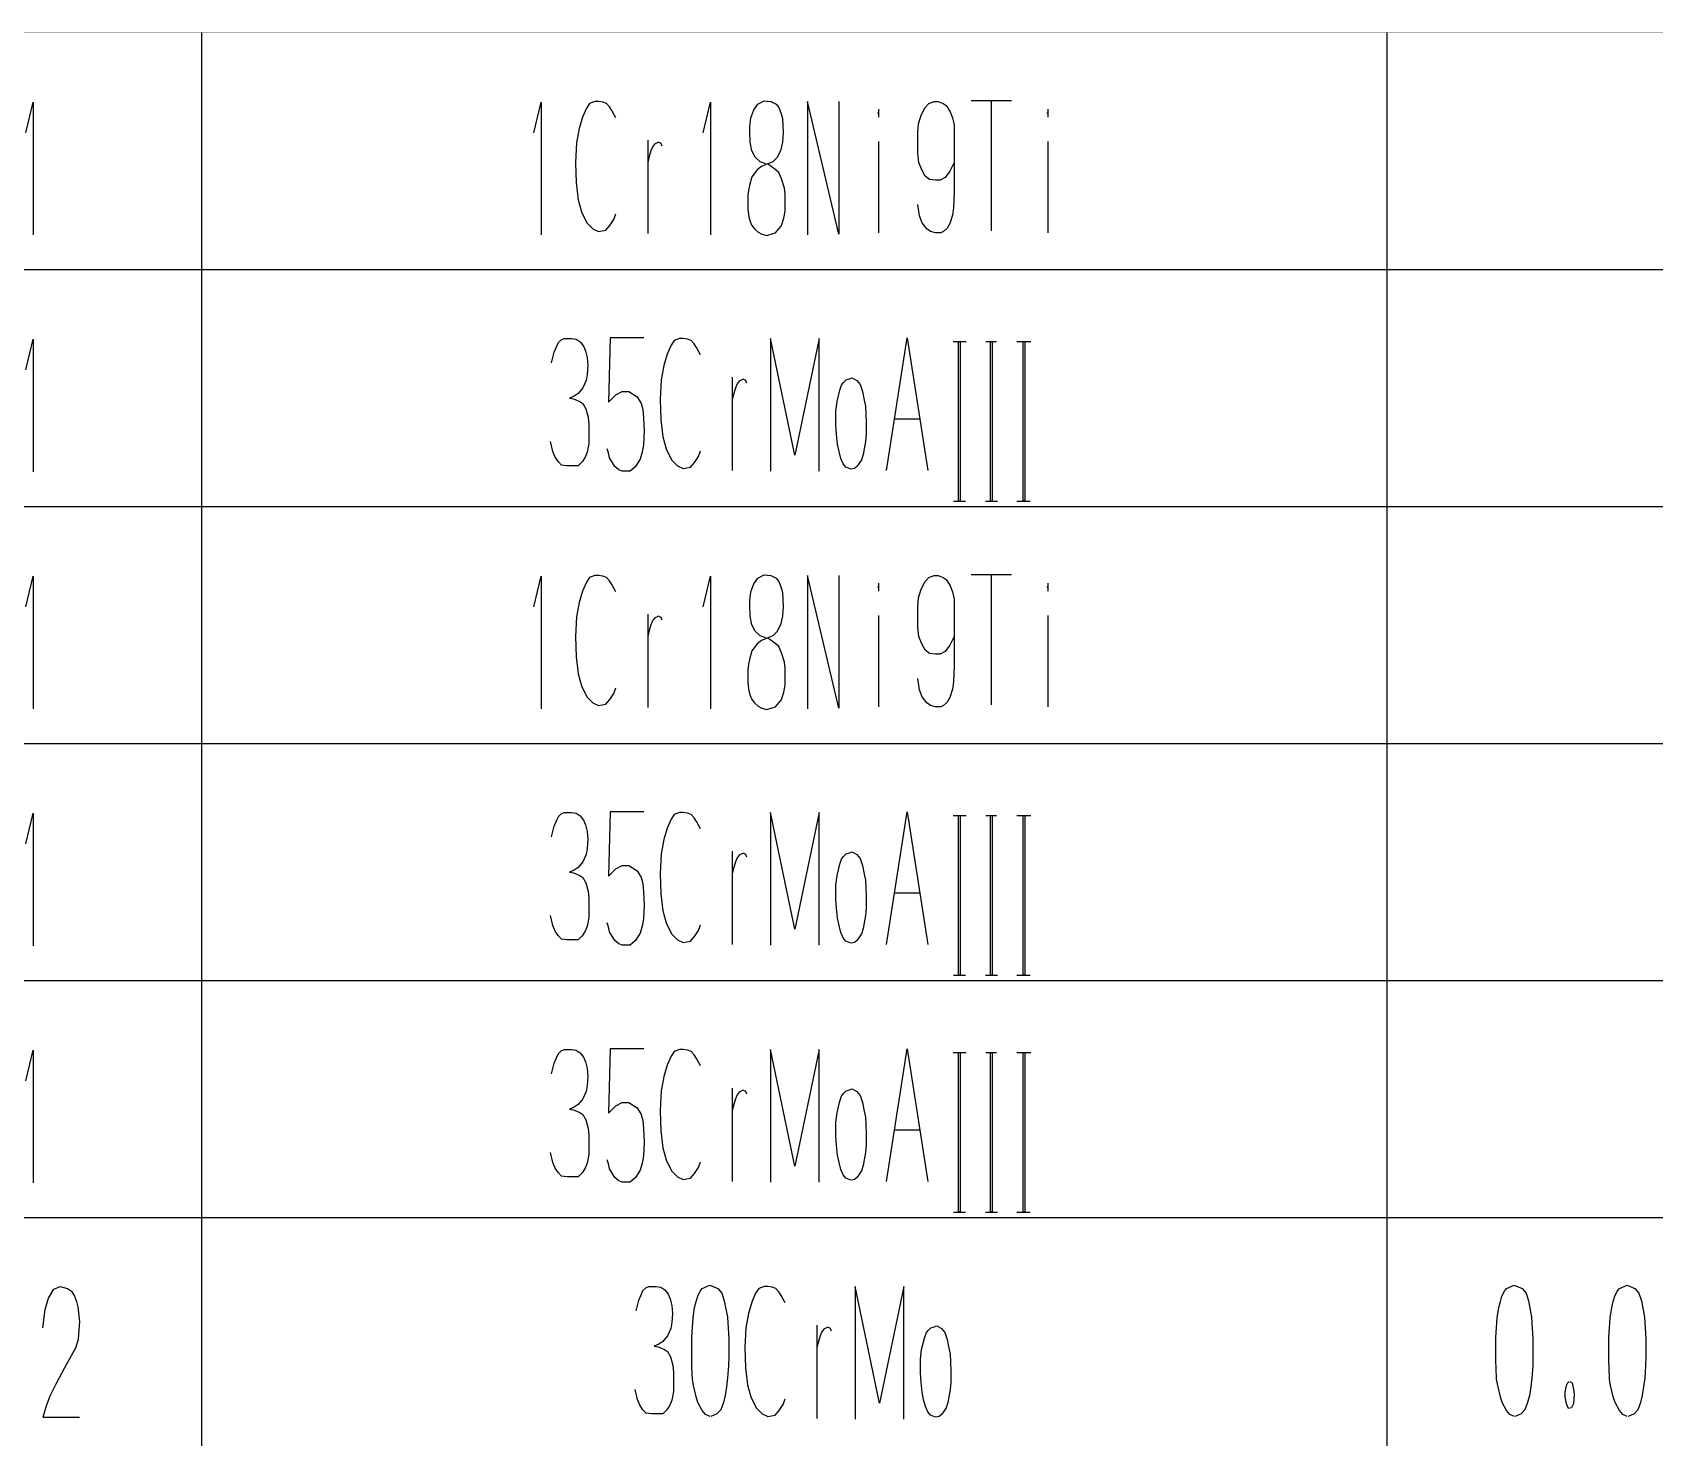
# Model space of a CAD drawing. Extents: x 0 to 8410, y 0 to 11890.
# Drawn here: x 7460 to 7939, y 2905 to 3320 of the extents above; entities that cross this region are included whole.
import ezdxf

# ---------------------------------------------------------------- set-up
doc = ezdxf.new("R2010")
doc.units = 0
doc.header["$MEASUREMENT"] = 0
doc.layers.add('6', color=7, linetype='Continuous')
doc.layers.add('9', color=7, linetype='Continuous')

# ---------------------------------------------------------------- blocks, each defined once
blk = doc.blocks.new('BLKENT908')
at = {"layer": '9', "color": 2, "linetype": 'Continuous'}
for p, q in [((7463.72, 2942.8), (7464.77, 2946.2)), ((7464.77, 2946.2), (7466.27, 2948.8)), ((7466.27, 2948.8), (7468.17, 2949.6)), ((7468.17, 2949.6), (7470.39, 2949)), ((7470.39, 2949), (7471.57, 2948.2)), ((7471.57, 2948.2), (7472.42, 2946.8)), ((7472.42, 2946.8), (7473.01, 2945.2)), ((7639.05, 2945.6), (7639.71, 2947.2)), ((7639.71, 2947.2), (7640.29, 2948.4)), ((7640.29, 2948.4), (7641.08, 2949.2)), ((7641.08, 2949.2), (7641.99, 2949.6)), ((7641.99, 2949.6), (7644.22, 2949.6)), ((7644.22, 2949.6), (7645.59, 2949.4)), ((7645.59, 2949.4), (7646.76, 2948.6)), ((7646.76, 2948.6), (7647.68, 2947.4)), ((7647.68, 2947.4), (7648.33, 2946)), ((7648.33, 2946), (7648.79, 2944)), ((7655.98, 2945.2), (7656.44, 2946.8)), ((7656.44, 2946.8), (7657.16, 2948.2)), ((7657.16, 2948.2), (7657.81, 2949)), ((7657.81, 2949), (7660.03, 2950)), ((7660.03, 2950), (7662.39, 2949)), ((7662.39, 2949), (7663.56, 2947.6)), ((7663.56, 2947.6), (7664.28, 2945.4)), ((7673.56, 2947.6), (7672.39, 2945)), ((7674.54, 2949), (7673.56, 2947.6)), ((7676.05, 2949.6), (7674.54, 2949)), ((7677.16, 2949.6), (7676.05, 2949.6)), ((7678.4, 2949.4), (7677.16, 2949.6)), ((7679.51, 2949), (7678.4, 2949.4)), ((7680.36, 2948), (7679.51, 2949)), ((7681.08, 2947), (7680.36, 2948)), ((7682.26, 2944.8), (7681.08, 2947)), ((7710.16, 2915.2), (7702.97, 2949.6)), ((7702.97, 2949.6), (7702.97, 2910.4)), ((7717.35, 2949.6), (7710.16, 2915.2)), ((7717.35, 2910.4), (7717.35, 2949.6)), ((7893.48, 2945.2), (7893.94, 2946.8)), ((7893.94, 2946.8), (7894.66, 2948.2)), ((7894.66, 2948.2), (7895.31, 2949)), ((7895.31, 2949), (7897.53, 2950)), ((7897.53, 2950), (7899.89, 2949)), ((7899.89, 2949), (7901.06, 2947.6)), ((7901.06, 2947.6), (7901.78, 2945.4)), ((7926.81, 2945.2), (7927.27, 2946.8)), ((7927.27, 2946.8), (7927.99, 2948.2)), ((7927.99, 2948.2), (7928.64, 2949)), ((7928.64, 2949), (7930.87, 2950)), ((7930.87, 2950), (7933.22, 2949)), ((7933.22, 2949), (7934.4, 2947.6)), ((7934.4, 2947.6), (7935.11, 2945.4)), ((7463.07, 2937.4), (7463.72, 2942.8)), ((7473.01, 2945.2), (7473.4, 2943.6)), ((7473.4, 2943.6), (7473.86, 2939.2)), ((7638.27, 2942.4), (7638.66, 2944)), ((7638.66, 2944), (7639.05, 2945.6)), ((7648.79, 2944), (7648.99, 2941.6)), ((7648.99, 2941.6), (7648.79, 2939)), ((7655.07, 2940.4), (7655.52, 2943.4)), ((7655.52, 2943.4), (7655.98, 2945.2)), ((7664.28, 2945.4), (7665.2, 2940.6)), ((7671.47, 2941.6), (7670.69, 2937.4)), ((7672.39, 2945), (7671.47, 2941.6)), ((7892.56, 2940.4), (7893.02, 2943.4)), ((7893.02, 2943.4), (7893.48, 2945.2)), ((7901.78, 2945.4), (7902.7, 2940.6)), ((7925.9, 2940.4), (7926.36, 2943.4)), ((7926.36, 2943.4), (7926.81, 2945.2)), ((7935.11, 2945.4), (7936.03, 2940.6)), ((7473.72, 2936.8), (7473.46, 2934)), ((7473.86, 2939.2), (7473.72, 2936.8)), ((7648.53, 2937.2), (7647.48, 2935)), ((7648.79, 2939), (7648.53, 2937.2)), ((7654.67, 2934.6), (7655.07, 2940.4)), ((7665.2, 2940.6), (7665.59, 2934.2)), ((7670.69, 2937.4), (7670.36, 2931.6)), ((7691.67, 2938.2), (7691.67, 2910.6)), ((7693.69, 2937), (7693.11, 2936.2)), ((7694.87, 2937.6), (7693.69, 2937)), ((7695.65, 2937.2), (7694.87, 2937.6)), ((7695.98, 2936.4), (7695.65, 2937.2)), ((7723.89, 2935.8), (7724.54, 2936.6)), ((7724.54, 2936.6), (7725.33, 2937.4)), ((7725.33, 2937.4), (7725.98, 2937.6)), ((7725.98, 2937.6), (7727.09, 2938)), ((7727.09, 2938), (7728.46, 2937.2)), ((7728.46, 2937.2), (7729.38, 2936)), ((7892.17, 2934.6), (7892.56, 2940.4)), ((7902.7, 2940.6), (7903.09, 2934.2)), ((7925.51, 2934.6), (7925.9, 2940.4)), ((7936.03, 2940.6), (7936.42, 2934.2)), ((7473.46, 2934), (7472.68, 2931.4)), ((7645, 2932.6), (7643.56, 2932)), ((7643.56, 2932), (7644.74, 2931.8)), ((7644.74, 2931.8), (7646.63, 2931)), ((7646.18, 2933.4), (7645, 2932.6)), ((7647.48, 2935), (7646.18, 2933.4)), ((7654.67, 2927.6), (7654.67, 2934.6)), ((7665.59, 2934.2), (7665.59, 2929)), ((7670.36, 2931.6), (7670.56, 2925.6)), ((7692.12, 2933.4), (7691.67, 2931.6)), ((7692.65, 2935), (7692.12, 2933.4)), ((7693.11, 2936.2), (7692.65, 2935)), ((7722.58, 2931), (7723.37, 2934.4)), ((7723.37, 2934.4), (7723.89, 2935.8)), ((7729.38, 2936), (7730.1, 2934)), ((7730.1, 2934), (7730.62, 2931.4)), ((7892.17, 2927.6), (7892.17, 2934.6)), ((7903.09, 2934.2), (7903.09, 2929)), ((7925.51, 2927.6), (7925.51, 2934.6)), ((7936.42, 2934.2), (7936.42, 2929)), ((7471.96, 2930), (7469.48, 2925.6)), ((7472.68, 2931.4), (7471.96, 2930)), ((7646.63, 2931), (7647.55, 2930.4)), ((7647.55, 2930.4), (7648.4, 2928.8)), ((7648.4, 2928.8), (7649.12, 2926.4)), ((7654.74, 2925.6), (7654.67, 2927.6)), ((7665.59, 2929), (7665.52, 2926.2)), ((7722.19, 2924), (7722.26, 2928.2)), ((7722.26, 2928.2), (7722.58, 2931)), ((7730.62, 2931.4), (7730.95, 2929.6)), ((7730.95, 2929.6), (7731.08, 2927.4)), ((7731.08, 2927.4), (7731.15, 2924.6)), ((7892.24, 2925.6), (7892.17, 2927.6)), ((7903.09, 2929), (7903.02, 2926.2)), ((7925.57, 2925.6), (7925.51, 2927.6)), ((7936.42, 2929), (7936.36, 2926.2)), ((7469.48, 2925.6), (7466.86, 2920.8)), ((7649.12, 2926.4), (7649.31, 2924.2)), ((7649.31, 2924.2), (7649.31, 2920.4)), ((7654.87, 2922.2), (7654.74, 2925.6)), ((7655.2, 2920.4), (7654.87, 2922.2)), ((7665.26, 2922.6), (7664.93, 2920)), ((7665.52, 2926.2), (7665.26, 2922.6)), ((7670.56, 2925.6), (7671.14, 2920.6)), ((7722.39, 2921.4), (7722.19, 2924)), ((7731.15, 2924.6), (7731.15, 2921.4)), ((7892.37, 2922.2), (7892.24, 2925.6)), ((7892.7, 2920.4), (7892.37, 2922.2)), ((7902.76, 2922.6), (7902.43, 2920)), ((7903.02, 2926.2), (7902.76, 2922.6)), ((7925.7, 2922.2), (7925.57, 2925.6)), ((7926.03, 2920.4), (7925.7, 2922.2)), ((7936.09, 2922.6), (7935.77, 2920)), ((7936.36, 2926.2), (7936.09, 2922.6)), ((7465.1, 2917.2), (7464.12, 2914.6)), ((7466.86, 2920.8), (7465.1, 2917.2)), ((7638.66, 2916.2), (7638.01, 2919.2)), ((7649.25, 2918.6), (7648.79, 2916)), ((7649.31, 2920.4), (7649.25, 2918.6)), ((7655.98, 2917), (7655.2, 2920.4)), ((7664.54, 2917.4), (7664.02, 2915.4)), ((7664.93, 2920), (7664.54, 2917.4)), ((7671.14, 2920.6), (7672.12, 2917)), ((7722.71, 2918.4), (7722.39, 2921.4)), ((7723.17, 2916.2), (7722.71, 2918.4)), ((7730.95, 2919.2), (7730.62, 2917)), ((7731.15, 2921.4), (7730.95, 2919.2)), ((7893.48, 2917), (7892.7, 2920.4)), ((7902.04, 2917.4), (7901.52, 2915.4)), ((7902.43, 2920), (7902.04, 2917.4)), ((7912.63, 2918.4), (7912.76, 2919.4)), ((7912.63, 2917), (7912.63, 2918.4)), ((7912.76, 2919.4), (7912.96, 2920.4)), ((7912.96, 2920.4), (7913.48, 2921.4)), ((7913.48, 2921.4), (7913.81, 2921.6)), ((7913.94, 2921.6), (7914.66, 2921.2)), ((7914.66, 2921.2), (7915.11, 2919.2)), ((7915.24, 2917.8), (7915.05, 2915)), ((7915.11, 2919.2), (7915.24, 2917.8)), ((7926.81, 2917), (7926.03, 2920.4)), ((7935.38, 2917.4), (7934.85, 2915.4)), ((7935.77, 2920), (7935.38, 2917.4)), ((7464.12, 2914.6), (7463.07, 2911)), ((7639.31, 2914.6), (7638.66, 2916.2)), ((7640.29, 2913.2), (7639.31, 2914.6)), ((7641.27, 2912.2), (7640.29, 2913.2)), ((7647.29, 2913.2), (7646.18, 2912)), ((7648.2, 2914.6), (7647.29, 2913.2)), ((7648.79, 2916), (7648.2, 2914.6)), ((7656.5, 2915.4), (7655.98, 2917)), ((7657.81, 2913), (7656.5, 2915.4)), ((7658.79, 2911.8), (7657.81, 2913)), ((7663.24, 2913.2), (7662.12, 2912)), ((7664.02, 2915.4), (7663.24, 2913.2)), ((7672.12, 2917), (7673.69, 2913.8)), ((7673.69, 2913.8), (7675.46, 2912)), ((7679.31, 2911.6), (7680.49, 2913)), ((7680.49, 2913), (7681.67, 2914.8)), ((7681.67, 2914.8), (7682.26, 2916.4)), ((7723.76, 2914.2), (7723.17, 2916.2)), ((7724.41, 2912.6), (7723.76, 2914.2)), ((7725.2, 2911.6), (7724.41, 2912.6)), ((7729.05, 2912.6), (7728.46, 2911.8)), ((7729.77, 2913.8), (7729.05, 2912.6)), ((7730.3, 2915.4), (7729.77, 2913.8)), ((7730.62, 2917), (7730.3, 2915.4)), ((7894, 2915.4), (7893.48, 2917)), ((7895.31, 2913), (7894, 2915.4)), ((7896.29, 2911.8), (7895.31, 2913)), ((7900.73, 2913.2), (7899.62, 2912)), ((7901.52, 2915.4), (7900.73, 2913.2)), ((7912.96, 2915), (7912.63, 2917)), ((7913.55, 2913.6), (7912.96, 2915)), ((7914.46, 2913.8), (7913.55, 2913.6)), ((7915.05, 2915), (7914.46, 2913.8)), ((7927.34, 2915.4), (7926.81, 2917)), ((7928.64, 2913), (7927.34, 2915.4)), ((7929.62, 2911.8), (7928.64, 2913)), ((7934.07, 2913.2), (7932.96, 2912)), ((7934.85, 2915.4), (7934.07, 2913.2)), ((7463.07, 2911), (7473.86, 2911)), ((7642.78, 2912), (7641.27, 2912.2)), ((7646.18, 2912), (7642.78, 2912)), ((7660.1, 2911.2), (7658.79, 2911.8)), ((7662.12, 2912), (7660.36, 2911.2)), ((7675.46, 2912), (7677.16, 2911.2)), ((7677.16, 2911.2), (7679.31, 2911.6)), ((7726.7, 2911), (7725.2, 2911.6)), ((7727.75, 2911.2), (7726.77, 2911)), ((7728.46, 2911.8), (7727.75, 2911.2)), ((7897.6, 2911.2), (7896.29, 2911.8)), ((7899.62, 2912), (7897.86, 2911.2)), ((7930.93, 2911.2), (7929.62, 2911.8)), ((7932.96, 2912), (7931.19, 2911.2))]:
    blk.add_line(p, q, dxfattribs=at)
blk = doc.blocks.new('BLKENT909')
at = {"layer": '9', "color": 2, "linetype": 'Continuous'}
for p, q in [((7458.01, 3010.4), (7460.23, 3019.4)), ((7460.23, 3019.4), (7460.23, 2980.2)), ((7614.71, 3017.2), (7615.29, 3018.4)), ((7615.29, 3018.4), (7616.08, 3019.2)), ((7616.08, 3019.2), (7616.99, 3019.6)), ((7616.99, 3019.6), (7619.22, 3019.6)), ((7619.22, 3019.6), (7620.59, 3019.4)), ((7620.59, 3019.4), (7621.76, 3018.6)), ((7621.76, 3018.6), (7622.68, 3017.4)), ((7630.59, 3019.8), (7630.07, 3000.8)), ((7640.52, 3019.8), (7630.59, 3019.8)), ((7649.54, 3019), (7648.56, 3017.6)), ((7651.05, 3019.6), (7649.54, 3019)), ((7652.16, 3019.6), (7651.05, 3019.6)), ((7653.4, 3019.4), (7652.16, 3019.6)), ((7654.51, 3019), (7653.4, 3019.4)), ((7655.36, 3018), (7654.51, 3019)), ((7656.08, 3017), (7655.36, 3018)), ((7685.16, 2985.2), (7677.97, 3019.6)), ((7677.97, 3019.6), (7677.97, 2980.4)), ((7692.35, 3019.6), (7685.16, 2985.2)), ((7692.35, 2980.4), (7692.35, 3019.6)), ((7712.22, 2980.6), (7718.3, 3019.8)), ((7718.3, 3019.8), (7724.45, 2980.6)), ((7735.69, 3018.6), (7731.9, 3018.6)), ((7733.47, 2971.6), (7733.47, 3018.6)), ((7733.99, 3018.6), (7733.99, 2971.6)), ((7744.71, 3018.6), (7741.57, 3018.6)), ((7742.88, 2971.6), (7742.88, 3018.6)), ((7743.4, 3018.6), (7743.4, 2971.6)), ((7754.77, 3018.6), (7750.72, 3018.6)), ((7752.55, 2971.6), (7752.55, 3018.6)), ((7753.07, 3018.6), (7753.07, 2971.6)), ((7613.27, 3012.4), (7613.66, 3014)), ((7613.66, 3014), (7614.05, 3015.6)), ((7614.05, 3015.6), (7614.71, 3017.2)), ((7622.68, 3017.4), (7623.33, 3016)), ((7623.33, 3016), (7623.79, 3014)), ((7623.79, 3014), (7623.99, 3011.6)), ((7647.39, 3015), (7646.47, 3011.6)), ((7648.56, 3017.6), (7647.39, 3015)), ((7657.26, 3014.8), (7656.08, 3017)), ((7623.79, 3009), (7623.53, 3007.2)), ((7623.99, 3011.6), (7623.79, 3009)), ((7646.47, 3011.6), (7645.69, 3007.4)), ((7666.67, 3008.2), (7666.67, 2980.6)), ((7622.48, 3005), (7621.18, 3003.4)), ((7623.53, 3007.2), (7622.48, 3005)), ((7632.22, 3003), (7634.18, 3004)), ((7634.18, 3004), (7636.08, 3004)), ((7636.08, 3004), (7638.56, 3002.4)), ((7645.69, 3007.4), (7645.36, 3001.6)), ((7667.65, 3005), (7667.12, 3003.4)), ((7668.11, 3006.2), (7667.65, 3005)), ((7668.69, 3007), (7668.11, 3006.2)), ((7669.87, 3007.6), (7668.69, 3007)), ((7670.65, 3007.2), (7669.87, 3007.6)), ((7670.98, 3006.4), (7670.65, 3007.2)), ((7697.58, 3001), (7698.37, 3004.4)), ((7698.37, 3004.4), (7698.89, 3005.8)), ((7698.89, 3005.8), (7699.54, 3006.6)), ((7699.54, 3006.6), (7700.33, 3007.4)), ((7700.33, 3007.4), (7700.98, 3007.6)), ((7700.98, 3007.6), (7702.09, 3008)), ((7702.09, 3008), (7703.46, 3007.2)), ((7703.46, 3007.2), (7704.38, 3006)), ((7704.38, 3006), (7705.1, 3004)), ((7705.1, 3004), (7705.62, 3001.4)), ((7620, 3002.6), (7618.56, 3002)), ((7618.56, 3002), (7619.74, 3001.8)), ((7619.74, 3001.8), (7621.63, 3001)), ((7621.18, 3003.4), (7620, 3002.6)), ((7621.63, 3001), (7622.55, 3000.4)), ((7622.55, 3000.4), (7623.4, 2998.8)), ((7623.4, 2998.8), (7624.12, 2996.4)), ((7630.07, 3000.8), (7632.22, 3003)), ((7638.56, 3002.4), (7639.74, 3000.4)), ((7639.74, 3000.4), (7640.2, 2998.6)), ((7645.36, 3001.6), (7645.56, 2995.6)), ((7667.12, 3003.4), (7666.67, 3001.6)), ((7697.26, 2998.2), (7697.58, 3001)), ((7705.62, 3001.4), (7705.95, 2999.6)), ((7705.95, 2999.6), (7706.08, 2997.4)), ((7624.12, 2996.4), (7624.31, 2994.2)), ((7624.31, 2994.2), (7624.31, 2990.4)), ((7640.2, 2998.6), (7640.46, 2996.2)), ((7640.46, 2996.2), (7640.59, 2992.2)), ((7645.56, 2995.6), (7646.14, 2990.6)), ((7697.19, 2994), (7697.26, 2998.2)), ((7697.39, 2991.4), (7697.19, 2994)), ((7706.08, 2997.4), (7706.15, 2994.6)), ((7706.15, 2994.6), (7706.15, 2991.4)), ((7721.9, 2995.8), (7714.51, 2995.8)), ((7613.66, 2986.2), (7613.01, 2989.2)), ((7624.31, 2990.4), (7624.25, 2988.6)), ((7640.59, 2992.2), (7640.39, 2988.2)), ((7646.14, 2990.6), (7647.12, 2987)), ((7697.71, 2988.4), (7697.39, 2991.4)), ((7705.95, 2989.2), (7705.62, 2987)), ((7706.15, 2991.4), (7705.95, 2989.2)), ((7614.31, 2984.6), (7613.66, 2986.2)), ((7615.29, 2983.2), (7614.31, 2984.6)), ((7623.2, 2984.6), (7622.29, 2983.2)), ((7623.79, 2986), (7623.2, 2984.6)), ((7624.25, 2988.6), (7623.79, 2986)), ((7630.07, 2985.8), (7629.67, 2987)), ((7630.39, 2984.4), (7630.07, 2985.8)), ((7631.96, 2981.8), (7630.39, 2984.4)), ((7640, 2986), (7639.41, 2984)), ((7640.39, 2988.2), (7640, 2986)), ((7647.12, 2987), (7648.69, 2983.8)), ((7655.49, 2983), (7656.67, 2984.8)), ((7656.67, 2984.8), (7657.26, 2986.4)), ((7698.17, 2986.2), (7697.71, 2988.4)), ((7698.76, 2984.2), (7698.17, 2986.2)), ((7705.3, 2985.4), (7704.77, 2983.8)), ((7705.62, 2987), (7705.3, 2985.4)), ((7616.27, 2982.2), (7615.29, 2983.2)), ((7617.78, 2982), (7616.27, 2982.2)), ((7621.18, 2982), (7617.78, 2982)), ((7622.29, 2983.2), (7621.18, 2982)), ((7633.14, 2980.8), (7631.96, 2981.8)), ((7634.12, 2980.4), (7633.14, 2980.8)), ((7636.47, 2980.4), (7634.12, 2980.4)), ((7638.1, 2981.8), (7636.47, 2980.4)), ((7639.41, 2984), (7638.1, 2981.8)), ((7648.69, 2983.8), (7650.46, 2982)), ((7650.46, 2982), (7652.16, 2981.2)), ((7652.16, 2981.2), (7654.31, 2981.6)), ((7654.31, 2981.6), (7655.49, 2983)), ((7699.41, 2982.6), (7698.76, 2984.2)), ((7700.2, 2981.6), (7699.41, 2982.6)), ((7701.7, 2981), (7700.2, 2981.6)), ((7702.75, 2981.2), (7701.77, 2981)), ((7703.46, 2981.8), (7702.75, 2981.2)), ((7704.05, 2982.6), (7703.46, 2981.8)), ((7704.77, 2983.8), (7704.05, 2982.6)), ((7732.03, 2971.6), (7735.56, 2971.6)), ((7733.99, 2971.6), (7733.47, 2971.6)), ((7741.44, 2971.6), (7744.97, 2971.6)), ((7743.4, 2971.6), (7742.88, 2971.6)), ((7750.72, 2971.6), (7754.64, 2971.6)), ((7753.07, 2971.6), (7752.55, 2971.6))]:
    blk.add_line(p, q, dxfattribs=at)
blk = doc.blocks.new('BLKENT910')
at = {"layer": '9', "color": 2, "linetype": 'Continuous'}
for p, q in [((7630.59, 3089.8), (7630.07, 3070.8)), ((7640.52, 3089.8), (7630.59, 3089.8)), ((7712.22, 3050.6), (7718.3, 3089.8)), ((7718.3, 3089.8), (7724.45, 3050.6)), ((7458.01, 3080.4), (7460.23, 3089.4)), ((7460.23, 3089.4), (7460.23, 3050.2)), ((7613.66, 3084), (7614.05, 3085.6)), ((7614.05, 3085.6), (7614.71, 3087.2)), ((7614.71, 3087.2), (7615.29, 3088.4)), ((7615.29, 3088.4), (7616.08, 3089.2)), ((7616.08, 3089.2), (7616.99, 3089.6)), ((7616.99, 3089.6), (7619.22, 3089.6)), ((7619.22, 3089.6), (7620.59, 3089.4)), ((7620.59, 3089.4), (7621.76, 3088.6)), ((7621.76, 3088.6), (7622.68, 3087.4)), ((7622.68, 3087.4), (7623.33, 3086)), ((7623.33, 3086), (7623.79, 3084)), ((7647.39, 3085), (7646.47, 3081.6)), ((7648.56, 3087.6), (7647.39, 3085)), ((7649.54, 3089), (7648.56, 3087.6)), ((7651.05, 3089.6), (7649.54, 3089)), ((7652.16, 3089.6), (7651.05, 3089.6)), ((7653.4, 3089.4), (7652.16, 3089.6)), ((7654.51, 3089), (7653.4, 3089.4)), ((7655.36, 3088), (7654.51, 3089)), ((7656.08, 3087), (7655.36, 3088)), ((7657.26, 3084.8), (7656.08, 3087)), ((7685.16, 3055.2), (7677.97, 3089.6)), ((7677.97, 3089.6), (7677.97, 3050.4)), ((7692.35, 3089.6), (7685.16, 3055.2)), ((7692.35, 3050.4), (7692.35, 3089.6)), ((7735.69, 3088.6), (7731.9, 3088.6)), ((7733.47, 3041.6), (7733.47, 3088.6)), ((7733.99, 3088.6), (7733.99, 3041.6)), ((7744.71, 3088.6), (7741.57, 3088.6)), ((7742.88, 3041.6), (7742.88, 3088.6)), ((7743.4, 3088.6), (7743.4, 3041.6)), ((7754.77, 3088.6), (7750.72, 3088.6)), ((7752.55, 3041.6), (7752.55, 3088.6)), ((7753.07, 3088.6), (7753.07, 3041.6)), ((7613.27, 3082.4), (7613.66, 3084)), ((7623.79, 3084), (7623.99, 3081.6)), ((7623.99, 3081.6), (7623.79, 3079)), ((7646.47, 3081.6), (7645.69, 3077.4)), ((7623.53, 3077.2), (7622.48, 3075)), ((7623.79, 3079), (7623.53, 3077.2)), ((7645.69, 3077.4), (7645.36, 3071.6)), ((7666.67, 3078.2), (7666.67, 3050.6)), ((7668.11, 3076.2), (7667.65, 3075)), ((7668.69, 3077), (7668.11, 3076.2)), ((7669.87, 3077.6), (7668.69, 3077)), ((7670.65, 3077.2), (7669.87, 3077.6)), ((7670.98, 3076.4), (7670.65, 3077.2)), ((7698.37, 3074.4), (7698.89, 3075.8)), ((7698.89, 3075.8), (7699.54, 3076.6)), ((7699.54, 3076.6), (7700.33, 3077.4)), ((7700.33, 3077.4), (7700.98, 3077.6)), ((7700.98, 3077.6), (7702.09, 3078)), ((7702.09, 3078), (7703.46, 3077.2)), ((7703.46, 3077.2), (7704.38, 3076)), ((7704.38, 3076), (7705.1, 3074)), ((7620, 3072.6), (7618.56, 3072)), ((7618.56, 3072), (7619.74, 3071.8)), ((7619.74, 3071.8), (7621.63, 3071)), ((7621.18, 3073.4), (7620, 3072.6)), ((7622.48, 3075), (7621.18, 3073.4)), ((7621.63, 3071), (7622.55, 3070.4)), ((7630.07, 3070.8), (7632.22, 3073)), ((7632.22, 3073), (7634.18, 3074)), ((7634.18, 3074), (7636.08, 3074)), ((7636.08, 3074), (7638.56, 3072.4)), ((7638.56, 3072.4), (7639.74, 3070.4)), ((7645.36, 3071.6), (7645.56, 3065.6)), ((7667.12, 3073.4), (7666.67, 3071.6)), ((7667.65, 3075), (7667.12, 3073.4)), ((7697.26, 3068.2), (7697.58, 3071)), ((7697.58, 3071), (7698.37, 3074.4)), ((7705.1, 3074), (7705.62, 3071.4)), ((7705.62, 3071.4), (7705.95, 3069.6)), ((7622.55, 3070.4), (7623.4, 3068.8)), ((7623.4, 3068.8), (7624.12, 3066.4)), ((7624.12, 3066.4), (7624.31, 3064.2)), ((7639.74, 3070.4), (7640.2, 3068.6)), ((7640.2, 3068.6), (7640.46, 3066.2)), ((7640.46, 3066.2), (7640.59, 3062.2)), ((7697.19, 3064), (7697.26, 3068.2)), ((7705.95, 3069.6), (7706.08, 3067.4)), ((7706.08, 3067.4), (7706.15, 3064.6)), ((7721.9, 3065.8), (7714.51, 3065.8)), ((7624.31, 3064.2), (7624.31, 3060.4)), ((7640.59, 3062.2), (7640.39, 3058.2)), ((7645.56, 3065.6), (7646.14, 3060.6)), ((7697.39, 3061.4), (7697.19, 3064)), ((7697.71, 3058.4), (7697.39, 3061.4)), ((7706.15, 3061.4), (7705.95, 3059.2)), ((7706.15, 3064.6), (7706.15, 3061.4)), ((7613.66, 3056.2), (7613.01, 3059.2)), ((7614.31, 3054.6), (7613.66, 3056.2)), ((7624.25, 3058.6), (7623.79, 3056)), ((7624.31, 3060.4), (7624.25, 3058.6)), ((7630.07, 3055.8), (7629.67, 3057)), ((7640.39, 3058.2), (7640, 3056)), ((7646.14, 3060.6), (7647.12, 3057)), ((7647.12, 3057), (7648.69, 3053.8)), ((7656.67, 3054.8), (7657.26, 3056.4)), ((7698.17, 3056.2), (7697.71, 3058.4)), ((7698.76, 3054.2), (7698.17, 3056.2)), ((7705.62, 3057), (7705.3, 3055.4)), ((7705.95, 3059.2), (7705.62, 3057)), ((7615.29, 3053.2), (7614.31, 3054.6)), ((7616.27, 3052.2), (7615.29, 3053.2)), ((7617.78, 3052), (7616.27, 3052.2)), ((7621.18, 3052), (7617.78, 3052)), ((7622.29, 3053.2), (7621.18, 3052)), ((7623.2, 3054.6), (7622.29, 3053.2)), ((7623.79, 3056), (7623.2, 3054.6)), ((7630.39, 3054.4), (7630.07, 3055.8)), ((7631.96, 3051.8), (7630.39, 3054.4)), ((7633.14, 3050.8), (7631.96, 3051.8)), ((7638.1, 3051.8), (7636.47, 3050.4)), ((7639.41, 3054), (7638.1, 3051.8)), ((7640, 3056), (7639.41, 3054)), ((7648.69, 3053.8), (7650.46, 3052)), ((7650.46, 3052), (7652.16, 3051.2)), ((7652.16, 3051.2), (7654.31, 3051.6)), ((7654.31, 3051.6), (7655.49, 3053)), ((7655.49, 3053), (7656.67, 3054.8)), ((7699.41, 3052.6), (7698.76, 3054.2)), ((7700.2, 3051.6), (7699.41, 3052.6)), ((7701.7, 3051), (7700.2, 3051.6)), ((7703.46, 3051.8), (7702.75, 3051.2)), ((7704.05, 3052.6), (7703.46, 3051.8)), ((7704.77, 3053.8), (7704.05, 3052.6)), ((7705.3, 3055.4), (7704.77, 3053.8)), ((7634.12, 3050.4), (7633.14, 3050.8)), ((7636.47, 3050.4), (7634.12, 3050.4)), ((7702.75, 3051.2), (7701.77, 3051)), ((7732.03, 3041.6), (7735.56, 3041.6)), ((7733.99, 3041.6), (7733.47, 3041.6)), ((7741.44, 3041.6), (7744.97, 3041.6)), ((7743.4, 3041.6), (7742.88, 3041.6)), ((7750.72, 3041.6), (7754.64, 3041.6)), ((7753.07, 3041.6), (7752.55, 3041.6))]:
    blk.add_line(p, q, dxfattribs=at)
blk = doc.blocks.new('BLKENT911')
at = {"layer": '9', "color": 2, "linetype": 'Continuous'}
for p, q in [((7458.01, 3150.4), (7460.23, 3159.4)), ((7460.23, 3159.4), (7460.23, 3120.2)), ((7608.01, 3150.4), (7610.23, 3159.4)), ((7610.23, 3159.4), (7610.23, 3120.2)), ((7623.56, 3157.6), (7622.39, 3155)), ((7624.54, 3159), (7623.56, 3157.6)), ((7626.05, 3159.6), (7624.54, 3159)), ((7627.16, 3159.6), (7626.05, 3159.6)), ((7628.4, 3159.4), (7627.16, 3159.6)), ((7629.51, 3159), (7628.4, 3159.4)), ((7630.36, 3158), (7629.51, 3159)), ((7631.08, 3157), (7630.36, 3158)), ((7632.25, 3154.8), (7631.08, 3157)), ((7658.01, 3150.4), (7660.23, 3159.4)), ((7660.23, 3159.4), (7660.23, 3120.2)), ((7672.12, 3154.8), (7673.04, 3157.2)), ((7673.04, 3157.2), (7674.22, 3158.8)), ((7674.22, 3158.8), (7676.05, 3159.8)), ((7676.05, 3159.8), (7678.01, 3159.6)), ((7678.01, 3159.6), (7679.64, 3158.8)), ((7679.64, 3158.8), (7680.43, 3157.8)), ((7680.43, 3157.8), (7681.14, 3156)), ((7698.14, 3120.4), (7688.86, 3159.6)), ((7688.86, 3159.6), (7688.86, 3120.2)), ((7698.14, 3159.6), (7698.14, 3120.4)), ((7709.84, 3157.4), (7709.84, 3155)), ((7722.39, 3155.6), (7723.63, 3157.8)), ((7723.63, 3157.8), (7724.74, 3159)), ((7724.74, 3159), (7726.24, 3159.6)), ((7726.24, 3159.6), (7727.42, 3159.6)), ((7727.42, 3159.6), (7728.92, 3159)), ((7728.92, 3159), (7729.77, 3158.4)), ((7729.77, 3158.4), (7730.23, 3157.8)), ((7730.23, 3157.8), (7731.01, 3156.6)), ((7749.12, 3159.8), (7737.16, 3159.8)), ((7743.11, 3159.8), (7743.11, 3121.4)), ((7759.84, 3157.4), (7759.84, 3155)), ((7622.39, 3155), (7621.47, 3151.6)), ((7671.8, 3152.2), (7672.12, 3154.8)), ((7671.8, 3150.8), (7671.8, 3152.2)), ((7681.14, 3156), (7681.47, 3154.6)), ((7681.47, 3154.6), (7681.67, 3150.4)), ((7709.97, 3156.2), (7709.58, 3156.2)), ((7721.47, 3150.4), (7721.67, 3153)), ((7721.67, 3153), (7722.39, 3155.6)), ((7731.01, 3156.6), (7731.73, 3154.8)), ((7731.73, 3154.8), (7732.13, 3152.6)), ((7732.13, 3152.6), (7732.19, 3150.4)), ((7759.97, 3156.2), (7759.58, 3156.2)), ((7620.69, 3147.4), (7620.36, 3141.6)), ((7621.47, 3151.6), (7620.69, 3147.4)), ((7641.67, 3148.2), (7641.67, 3120.6)), ((7644.87, 3147.6), (7643.69, 3147)), ((7645.65, 3147.2), (7644.87, 3147.6)), ((7645.98, 3146.4), (7645.65, 3147.2)), ((7671.93, 3147.6), (7671.8, 3150.8)), ((7672.45, 3145), (7671.93, 3147.6)), ((7681.47, 3147.6), (7680.88, 3145)), ((7681.67, 3150.4), (7681.47, 3147.6)), ((7709.84, 3147.8), (7709.84, 3120.8)), ((7721.47, 3147.6), (7721.47, 3150.4)), ((7721.47, 3144.4), (7721.47, 3147.6)), ((7732.19, 3150.4), (7732.19, 3141.2)), ((7759.84, 3147.8), (7759.84, 3120.8)), ((7642.12, 3143.4), (7641.67, 3141.6)), ((7642.65, 3145), (7642.12, 3143.4)), ((7643.1, 3146.2), (7642.65, 3145)), ((7643.69, 3147), (7643.1, 3146.2)), ((7673.37, 3143.2), (7672.45, 3145)), ((7674.87, 3141.8), (7673.37, 3143.2)), ((7679.84, 3143), (7678.59, 3141.8)), ((7680.88, 3145), (7679.84, 3143)), ((7721.73, 3141.6), (7721.47, 3144.4)), ((7620.36, 3141.6), (7620.56, 3135.6)), ((7673.37, 3138.6), (7672.45, 3137.4)), ((7674.02, 3139.4), (7673.37, 3138.6)), ((7675.26, 3140.4), (7674.02, 3139.4)), ((7676.57, 3141.2), (7674.87, 3141.8)), ((7677.68, 3141.4), (7675.26, 3140.4)), ((7679.25, 3139.6), (7677.03, 3141.2)), ((7678.59, 3141.8), (7677.68, 3141.4)), ((7680.43, 3138.6), (7679.25, 3139.6)), ((7681.21, 3136.8), (7680.43, 3138.6)), ((7722.65, 3139.4), (7721.73, 3141.6)), ((7723.63, 3137.6), (7722.65, 3139.4)), ((7724.94, 3136.6), (7723.63, 3137.6)), ((7730.88, 3139), (7729.51, 3137.2)), ((7732.13, 3141.6), (7730.88, 3139)), ((7732.19, 3141.2), (7732.19, 3133)), ((7620.56, 3135.6), (7621.14, 3130.6)), ((7671.41, 3133.4), (7671.21, 3131.8)), ((7671.73, 3134.8), (7671.41, 3133.4)), ((7672.45, 3137.4), (7671.73, 3134.8)), ((7682.12, 3134), (7681.21, 3136.8)), ((7682.26, 3132.2), (7682.12, 3134)), ((7726.64, 3136.4), (7724.94, 3136.6)), ((7728.07, 3136.4), (7726.64, 3136.4)), ((7729.51, 3137.2), (7728.07, 3136.4)), ((7732.19, 3133), (7731.99, 3128.2)), ((7621.14, 3130.6), (7622.12, 3127)), ((7671.21, 3131.8), (7671.21, 3130)), ((7671.21, 3130), (7671.28, 3127.8)), ((7682.26, 3129.6), (7682.26, 3132.2)), ((7682.26, 3127.2), (7682.26, 3129.6)), ((7721.99, 3125.8), (7721.47, 3129.2)), ((7731.99, 3128.2), (7731.73, 3126)), ((7622.12, 3127), (7623.69, 3123.8)), ((7623.69, 3123.8), (7625.46, 3122)), ((7630.49, 3123), (7631.67, 3124.8)), ((7631.67, 3124.8), (7632.25, 3126.4)), ((7671.28, 3127.8), (7671.54, 3125.6)), ((7671.54, 3125.6), (7671.93, 3124.2)), ((7671.93, 3124.2), (7672.39, 3123)), ((7681.08, 3122.8), (7681.41, 3123.6)), ((7681.41, 3123.6), (7681.86, 3125.2)), ((7681.86, 3125.2), (7682.26, 3127.2)), ((7722.71, 3123.8), (7721.99, 3125.8)), ((7724.09, 3122), (7722.71, 3123.8)), ((7730.88, 3123.6), (7730.1, 3122.2)), ((7731.73, 3126), (7730.88, 3123.6)), ((7625.46, 3122), (7627.16, 3121.2)), ((7627.16, 3121.2), (7629.31, 3121.6)), ((7629.31, 3121.6), (7630.49, 3123)), ((7672.39, 3123), (7673.17, 3122)), ((7673.17, 3122), (7674.28, 3121)), ((7674.28, 3121), (7675.39, 3120.4)), ((7675.39, 3120.4), (7676.9, 3120)), ((7676.9, 3120), (7678.73, 3120.6)), ((7678.73, 3120.6), (7679.44, 3120.8)), ((7679.44, 3120.8), (7680.43, 3122)), ((7680.43, 3122), (7681.08, 3122.8)), ((7725.2, 3121.2), (7724.09, 3122)), ((7726.64, 3120.8), (7725.2, 3121.2)), ((7728.2, 3120.8), (7726.64, 3120.8)), ((7728.99, 3121.2), (7728.2, 3120.8)), ((7730.1, 3122.2), (7728.99, 3121.2))]:
    blk.add_line(p, q, dxfattribs=at)
blk = doc.blocks.new('BLKENT912')
at = {"layer": '9', "color": 2, "linetype": 'Continuous'}
for p, q in [((7458.01, 3220.4), (7460.23, 3229.4)), ((7460.23, 3229.4), (7460.23, 3190.2)), ((7615.29, 3228.4), (7616.08, 3229.2)), ((7616.08, 3229.2), (7616.99, 3229.6)), ((7616.99, 3229.6), (7619.22, 3229.6)), ((7619.22, 3229.6), (7620.59, 3229.4)), ((7620.59, 3229.4), (7621.76, 3228.6)), ((7621.76, 3228.6), (7622.68, 3227.4)), ((7630.59, 3229.8), (7630.07, 3210.8)), ((7640.52, 3229.8), (7630.59, 3229.8)), ((7649.54, 3229), (7648.56, 3227.6)), ((7651.05, 3229.6), (7649.54, 3229)), ((7652.16, 3229.6), (7651.05, 3229.6)), ((7653.4, 3229.4), (7652.16, 3229.6)), ((7654.51, 3229), (7653.4, 3229.4)), ((7655.36, 3228), (7654.51, 3229)), ((7685.16, 3195.2), (7677.97, 3229.6)), ((7677.97, 3229.6), (7677.97, 3190.4)), ((7692.35, 3229.6), (7685.16, 3195.2)), ((7692.35, 3190.4), (7692.35, 3229.6)), ((7712.22, 3190.6), (7718.3, 3229.8)), ((7718.3, 3229.8), (7724.45, 3190.6)), ((7735.69, 3228.6), (7731.9, 3228.6)), ((7733.47, 3181.6), (7733.47, 3228.6)), ((7733.99, 3228.6), (7733.99, 3181.6)), ((7744.71, 3228.6), (7741.57, 3228.6)), ((7742.88, 3181.6), (7742.88, 3228.6)), ((7743.4, 3228.6), (7743.4, 3181.6)), ((7754.77, 3228.6), (7750.72, 3228.6)), ((7752.55, 3181.6), (7752.55, 3228.6)), ((7753.07, 3228.6), (7753.07, 3181.6)), ((7613.27, 3222.4), (7613.66, 3224)), ((7613.66, 3224), (7614.05, 3225.6)), ((7614.05, 3225.6), (7614.71, 3227.2)), ((7614.71, 3227.2), (7615.29, 3228.4)), ((7622.68, 3227.4), (7623.33, 3226)), ((7623.33, 3226), (7623.79, 3224)), ((7623.79, 3224), (7623.99, 3221.6)), ((7647.39, 3225), (7646.47, 3221.6)), ((7648.56, 3227.6), (7647.39, 3225)), ((7656.08, 3227), (7655.36, 3228)), ((7657.26, 3224.8), (7656.08, 3227)), ((7623.79, 3219), (7623.53, 3217.2)), ((7623.99, 3221.6), (7623.79, 3219)), ((7646.47, 3221.6), (7645.69, 3217.4)), ((7622.48, 3215), (7621.18, 3213.4)), ((7623.53, 3217.2), (7622.48, 3215)), ((7645.69, 3217.4), (7645.36, 3211.6)), ((7666.67, 3218.2), (7666.67, 3190.6)), ((7667.65, 3215), (7667.12, 3213.4)), ((7668.11, 3216.2), (7667.65, 3215)), ((7668.69, 3217), (7668.11, 3216.2)), ((7669.87, 3217.6), (7668.69, 3217)), ((7670.65, 3217.2), (7669.87, 3217.6)), ((7670.98, 3216.4), (7670.65, 3217.2)), ((7697.58, 3211), (7698.37, 3214.4)), ((7698.37, 3214.4), (7698.89, 3215.8)), ((7698.89, 3215.8), (7699.54, 3216.6)), ((7699.54, 3216.6), (7700.33, 3217.4)), ((7700.33, 3217.4), (7700.98, 3217.6)), ((7700.98, 3217.6), (7702.09, 3218)), ((7702.09, 3218), (7703.46, 3217.2)), ((7703.46, 3217.2), (7704.38, 3216)), ((7704.38, 3216), (7705.1, 3214)), ((7620, 3212.6), (7618.56, 3212)), ((7618.56, 3212), (7619.74, 3211.8)), ((7619.74, 3211.8), (7621.63, 3211)), ((7621.18, 3213.4), (7620, 3212.6)), ((7621.63, 3211), (7622.55, 3210.4)), ((7622.55, 3210.4), (7623.4, 3208.8)), ((7630.07, 3210.8), (7632.22, 3213)), ((7632.22, 3213), (7634.18, 3214)), ((7634.18, 3214), (7636.08, 3214)), ((7636.08, 3214), (7638.56, 3212.4)), ((7638.56, 3212.4), (7639.74, 3210.4)), ((7639.74, 3210.4), (7640.2, 3208.6)), ((7645.36, 3211.6), (7645.56, 3205.6)), ((7667.12, 3213.4), (7666.67, 3211.6)), ((7697.26, 3208.2), (7697.58, 3211)), ((7705.1, 3214), (7705.62, 3211.4)), ((7705.62, 3211.4), (7705.95, 3209.6)), ((7705.95, 3209.6), (7706.08, 3207.4)), ((7623.4, 3208.8), (7624.12, 3206.4)), ((7624.12, 3206.4), (7624.31, 3204.2)), ((7640.2, 3208.6), (7640.46, 3206.2)), ((7640.46, 3206.2), (7640.59, 3202.2)), ((7645.56, 3205.6), (7646.14, 3200.6)), ((7697.19, 3204), (7697.26, 3208.2)), ((7706.08, 3207.4), (7706.15, 3204.6)), ((7706.15, 3204.6), (7706.15, 3201.4)), ((7721.9, 3205.8), (7714.51, 3205.8)), ((7624.31, 3200.4), (7624.25, 3198.6)), ((7624.31, 3204.2), (7624.31, 3200.4)), ((7640.59, 3202.2), (7640.39, 3198.2)), ((7646.14, 3200.6), (7647.12, 3197)), ((7697.39, 3201.4), (7697.19, 3204)), ((7697.71, 3198.4), (7697.39, 3201.4)), ((7706.15, 3201.4), (7705.95, 3199.2)), ((7613.66, 3196.2), (7613.01, 3199.2)), ((7614.31, 3194.6), (7613.66, 3196.2)), ((7623.79, 3196), (7623.2, 3194.6)), ((7624.25, 3198.6), (7623.79, 3196)), ((7630.07, 3195.8), (7629.67, 3197)), ((7630.39, 3194.4), (7630.07, 3195.8)), ((7640, 3196), (7639.41, 3194)), ((7640.39, 3198.2), (7640, 3196)), ((7647.12, 3197), (7648.69, 3193.8)), ((7656.67, 3194.8), (7657.26, 3196.4)), ((7698.17, 3196.2), (7697.71, 3198.4)), ((7698.76, 3194.2), (7698.17, 3196.2)), ((7705.3, 3195.4), (7704.77, 3193.8)), ((7705.62, 3197), (7705.3, 3195.4)), ((7705.95, 3199.2), (7705.62, 3197)), ((7615.29, 3193.2), (7614.31, 3194.6)), ((7616.27, 3192.2), (7615.29, 3193.2)), ((7617.78, 3192), (7616.27, 3192.2)), ((7621.18, 3192), (7617.78, 3192)), ((7622.29, 3193.2), (7621.18, 3192)), ((7623.2, 3194.6), (7622.29, 3193.2)), ((7631.96, 3191.8), (7630.39, 3194.4)), ((7633.14, 3190.8), (7631.96, 3191.8)), ((7634.12, 3190.4), (7633.14, 3190.8)), ((7636.47, 3190.4), (7634.12, 3190.4)), ((7638.1, 3191.8), (7636.47, 3190.4)), ((7639.41, 3194), (7638.1, 3191.8)), ((7648.69, 3193.8), (7650.46, 3192)), ((7650.46, 3192), (7652.16, 3191.2)), ((7652.16, 3191.2), (7654.31, 3191.6)), ((7654.31, 3191.6), (7655.49, 3193)), ((7655.49, 3193), (7656.67, 3194.8)), ((7699.41, 3192.6), (7698.76, 3194.2)), ((7700.2, 3191.6), (7699.41, 3192.6)), ((7701.7, 3191), (7700.2, 3191.6)), ((7702.75, 3191.2), (7701.77, 3191)), ((7703.46, 3191.8), (7702.75, 3191.2)), ((7704.05, 3192.6), (7703.46, 3191.8)), ((7704.77, 3193.8), (7704.05, 3192.6)), ((7732.03, 3181.6), (7735.56, 3181.6)), ((7733.99, 3181.6), (7733.47, 3181.6)), ((7741.44, 3181.6), (7744.97, 3181.6)), ((7743.4, 3181.6), (7742.88, 3181.6)), ((7750.72, 3181.6), (7754.64, 3181.6)), ((7753.07, 3181.6), (7752.55, 3181.6))]:
    blk.add_line(p, q, dxfattribs=at)
blk = doc.blocks.new('BLKENT913')
at = {"layer": '9', "color": 2, "linetype": 'Continuous'}
for p, q in [((7458.01, 3290.4), (7460.23, 3299.4)), ((7460.23, 3299.4), (7460.23, 3260.2)), ((7608.01, 3290.4), (7610.23, 3299.4)), ((7610.23, 3299.4), (7610.23, 3260.2)), ((7623.56, 3297.6), (7622.39, 3295)), ((7624.54, 3299), (7623.56, 3297.6)), ((7626.05, 3299.6), (7624.54, 3299)), ((7627.16, 3299.6), (7626.05, 3299.6)), ((7628.4, 3299.4), (7627.16, 3299.6)), ((7629.51, 3299), (7628.4, 3299.4)), ((7630.36, 3298), (7629.51, 3299)), ((7631.08, 3297), (7630.36, 3298)), ((7632.25, 3294.8), (7631.08, 3297)), ((7658.01, 3290.4), (7660.23, 3299.4)), ((7660.23, 3299.4), (7660.23, 3260.2)), ((7672.12, 3294.8), (7673.04, 3297.2)), ((7673.04, 3297.2), (7674.22, 3298.8)), ((7674.22, 3298.8), (7676.05, 3299.8)), ((7676.05, 3299.8), (7678.01, 3299.6)), ((7678.01, 3299.6), (7679.64, 3298.8)), ((7679.64, 3298.8), (7680.43, 3297.8)), ((7680.43, 3297.8), (7681.14, 3296)), ((7681.14, 3296), (7681.47, 3294.6)), ((7698.14, 3260.4), (7688.86, 3299.6)), ((7688.86, 3299.6), (7688.86, 3260.2)), ((7698.14, 3299.6), (7698.14, 3260.4)), ((7709.97, 3296.2), (7709.58, 3296.2)), ((7709.84, 3297.4), (7709.84, 3295)), ((7722.39, 3295.6), (7723.63, 3297.8)), ((7723.63, 3297.8), (7724.74, 3299)), ((7724.74, 3299), (7726.24, 3299.6)), ((7726.24, 3299.6), (7727.42, 3299.6)), ((7727.42, 3299.6), (7728.92, 3299)), ((7728.92, 3299), (7729.77, 3298.4)), ((7729.77, 3298.4), (7730.23, 3297.8)), ((7730.23, 3297.8), (7731.01, 3296.6)), ((7731.01, 3296.6), (7731.73, 3294.8)), ((7749.12, 3299.8), (7737.16, 3299.8)), ((7743.11, 3299.8), (7743.11, 3261.4)), ((7759.97, 3296.2), (7759.58, 3296.2)), ((7759.84, 3297.4), (7759.84, 3295)), ((7621.47, 3291.6), (7620.69, 3287.4)), ((7622.39, 3295), (7621.47, 3291.6)), ((7671.8, 3292.2), (7672.12, 3294.8)), ((7671.8, 3290.8), (7671.8, 3292.2)), ((7681.47, 3294.6), (7681.67, 3290.4)), ((7721.47, 3290.4), (7721.67, 3293)), ((7721.67, 3293), (7722.39, 3295.6)), ((7731.73, 3294.8), (7732.13, 3292.6)), ((7732.13, 3292.6), (7732.19, 3290.4)), ((7620.69, 3287.4), (7620.36, 3281.6)), ((7641.67, 3288.2), (7641.67, 3260.6)), ((7643.1, 3286.2), (7642.65, 3285)), ((7643.69, 3287), (7643.1, 3286.2)), ((7644.87, 3287.6), (7643.69, 3287)), ((7645.65, 3287.2), (7644.87, 3287.6)), ((7645.98, 3286.4), (7645.65, 3287.2)), ((7671.93, 3287.6), (7671.8, 3290.8)), ((7672.45, 3285), (7671.93, 3287.6)), ((7681.47, 3287.6), (7680.88, 3285)), ((7681.67, 3290.4), (7681.47, 3287.6)), ((7709.84, 3287.8), (7709.84, 3260.8)), ((7721.47, 3287.6), (7721.47, 3290.4)), ((7721.47, 3284.4), (7721.47, 3287.6)), ((7732.19, 3290.4), (7732.19, 3281.2)), ((7759.84, 3287.8), (7759.84, 3260.8)), ((7620.36, 3281.6), (7620.56, 3275.6)), ((7642.12, 3283.4), (7641.67, 3281.6)), ((7642.65, 3285), (7642.12, 3283.4)), ((7673.37, 3283.2), (7672.45, 3285)), ((7674.87, 3281.8), (7673.37, 3283.2)), ((7676.57, 3281.2), (7674.87, 3281.8)), ((7677.68, 3281.4), (7675.26, 3280.4)), ((7678.59, 3281.8), (7677.68, 3281.4)), ((7679.84, 3283), (7678.59, 3281.8)), ((7680.88, 3285), (7679.84, 3283)), ((7721.73, 3281.6), (7721.47, 3284.4)), ((7722.65, 3279.4), (7721.73, 3281.6)), ((7732.13, 3281.6), (7730.88, 3279)), ((7672.45, 3277.4), (7671.73, 3274.8)), ((7673.37, 3278.6), (7672.45, 3277.4)), ((7674.02, 3279.4), (7673.37, 3278.6)), ((7675.26, 3280.4), (7674.02, 3279.4)), ((7679.25, 3279.6), (7677.03, 3281.2)), ((7680.43, 3278.6), (7679.25, 3279.6)), ((7681.21, 3276.8), (7680.43, 3278.6)), ((7682.12, 3274), (7681.21, 3276.8)), ((7723.63, 3277.6), (7722.65, 3279.4)), ((7724.94, 3276.6), (7723.63, 3277.6)), ((7726.64, 3276.4), (7724.94, 3276.6)), ((7729.51, 3277.2), (7728.07, 3276.4)), ((7730.88, 3279), (7729.51, 3277.2)), ((7732.19, 3281.2), (7732.19, 3273)), ((7620.56, 3275.6), (7621.14, 3270.6)), ((7671.41, 3273.4), (7671.21, 3271.8)), ((7671.21, 3271.8), (7671.21, 3270)), ((7671.73, 3274.8), (7671.41, 3273.4)), ((7682.26, 3272.2), (7682.12, 3274)), ((7682.26, 3269.6), (7682.26, 3272.2)), ((7728.07, 3276.4), (7726.64, 3276.4)), ((7732.19, 3273), (7731.99, 3268.2)), ((7621.14, 3270.6), (7622.12, 3267)), ((7622.12, 3267), (7623.69, 3263.8)), ((7671.21, 3270), (7671.28, 3267.8)), ((7671.28, 3267.8), (7671.54, 3265.6)), ((7681.86, 3265.2), (7682.26, 3267.2)), ((7682.26, 3267.2), (7682.26, 3269.6)), ((7721.99, 3265.8), (7721.47, 3269.2)), ((7731.99, 3268.2), (7731.73, 3266)), ((7623.69, 3263.8), (7625.46, 3262)), ((7629.31, 3261.6), (7630.49, 3263)), ((7630.49, 3263), (7631.67, 3264.8)), ((7631.67, 3264.8), (7632.25, 3266.4)), ((7671.54, 3265.6), (7671.93, 3264.2)), ((7671.93, 3264.2), (7672.39, 3263)), ((7672.39, 3263), (7673.17, 3262)), ((7680.43, 3262), (7681.08, 3262.8)), ((7681.08, 3262.8), (7681.41, 3263.6)), ((7681.41, 3263.6), (7681.86, 3265.2)), ((7722.71, 3263.8), (7721.99, 3265.8)), ((7724.09, 3262), (7722.71, 3263.8)), ((7730.1, 3262.2), (7728.99, 3261.2)), ((7730.88, 3263.6), (7730.1, 3262.2)), ((7731.73, 3266), (7730.88, 3263.6)), ((7625.46, 3262), (7627.16, 3261.2)), ((7627.16, 3261.2), (7629.31, 3261.6)), ((7673.17, 3262), (7674.28, 3261)), ((7674.28, 3261), (7675.39, 3260.4)), ((7675.39, 3260.4), (7676.9, 3260)), ((7676.9, 3260), (7678.73, 3260.6)), ((7678.73, 3260.6), (7679.44, 3260.8)), ((7679.44, 3260.8), (7680.43, 3262)), ((7725.2, 3261.2), (7724.09, 3262)), ((7726.64, 3260.8), (7725.2, 3261.2)), ((7728.2, 3260.8), (7726.64, 3260.8)), ((7728.99, 3261.2), (7728.2, 3260.8))]:
    blk.add_line(p, q, dxfattribs=at)
blk = doc.blocks.new('BLKENT877')
at = {"layer": '9'}
for name in ['BLKENT913', 'BLKENT912', 'BLKENT911', 'BLKENT910', 'BLKENT909', 'BLKENT908']:
    blk.add_blockref(name, (0, 0), dxfattribs=at)
blk = doc.blocks.new('BLKENT829')
at = {"layer": '9', "color": 1, "linetype": 'Continuous'}
for p, q in [((7510, 700), (7510, 3320)), ((7860, 700), (7860, 3320)), ((6510, 3250), (8310, 3250)), ((6510, 3180), (8310, 3180)), ((6510, 3110), (8310, 3110)), ((6510, 3040), (8310, 3040)), ((6510, 2970), (8310, 2970))]:
    blk.add_line(p, q, dxfattribs=at)
at = {"layer": '9', "color": 7, "linetype": 'Continuous', "const_width": 0.03}
blk.add_lwpolyline([(6510, 3320), (8310, 3320)], dxfattribs=at)
at = {"layer": '9'}
blk.add_blockref('BLKENT877', (0, 0), dxfattribs=at)

msp = doc.modelspace()

# ---------------------------------------------------------------- block references
at = {"layer": '6'}
msp.add_blockref('BLKENT829', (0, 0), dxfattribs=at)

doc.saveas('drawing.dxf')
